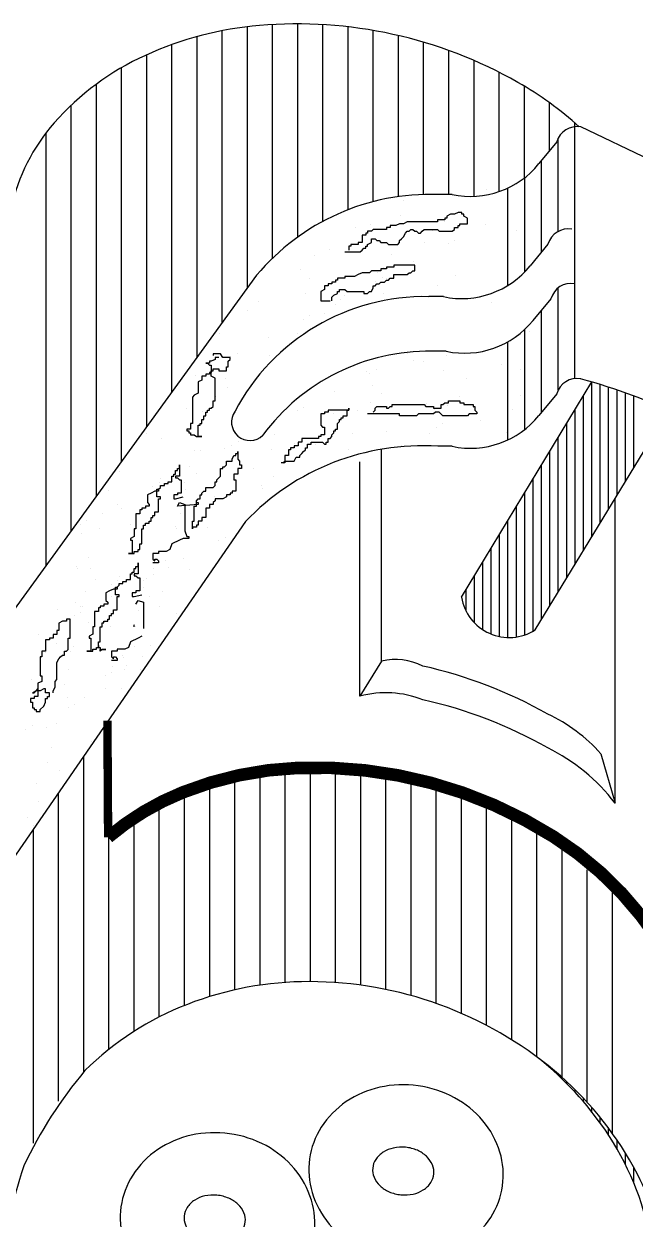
# Model space of a CAD drawing. Extents: x -508 to 92, y -98 to -31.
# Drawn here: x -128.954 to -126.888, y -67.158 to -63.12 of the extents above; entities that cross this region are included whole.
import ezdxf

# ---------------------------------------------------------------- set-up
doc = ezdxf.new("R2010")
doc.units = 0
doc.header["$MEASUREMENT"] = 0
doc.layers.add('SPARE', color=7, linetype='CONTINUOUS')

msp = doc.modelspace()

# ---------------------------------------------------------------- linework, layer by layer
at = {"layer": 'SPARE'}
for p, q in [((-128.2833, -64.1298), (-128.2833, -63.1433)), ((-128.1982, -64.0124), (-128.1982, -63.1299)), ((-128.1131, -63.9116), (-128.1131, -63.1226)), ((-128.028, -63.8404), (-128.028, -63.1203)), ((-127.943, -63.7873), (-127.943, -63.1229)), ((-127.8579, -63.7481), (-127.8579, -63.1302)), ((-127.7728, -63.7207), (-127.7728, -63.1425)), ((-128.4534, -64.3646), (-128.4534, -63.1901)), ((-128.3684, -64.2472), (-128.3684, -63.1632)), ((-127.6877, -63.7037), (-127.6877, -63.1598)), ((-127.6027, -63.6965), (-127.6027, -63.1823)), ((-128.5385, -64.4821), (-128.5385, -63.2244)), ((-127.5176, -63.6966), (-127.5176, -63.2102)), ((-128.6236, -64.5995), (-128.6236, -63.268)), ((-127.4325, -63.7028), (-127.4325, -63.2439)), ((-127.3474, -63.6868), (-127.3474, -63.2839)), ((-128.7087, -64.7169), (-128.7087, -63.3239)), ((-127.2624, -63.6408), (-127.2624, -63.3307)), ((-127.1773, -63.549), (-127.1773, -63.3868)), ((-128.7937, -64.8344), (-128.7937, -63.3953)), ((-127.0967, -63.4686), (-127.0967, -63.4676)), ((-127.0922, -64.3187), (-127.0922, -63.4546)), ((-126.8359, -63.5809), (-127.0721, -63.4686)), ((-128.8788, -64.9518), (-128.8788, -63.4886)), ((-127.1526, -63.5189), (-127.2131, -63.5925)), ((-127.5061, -63.6966), (-127.5548, -63.6966)), ((-127.6838, -63.7955), (-127.6962, -63.8016)), ((-127.6707, -63.7955), (-127.6838, -63.7955)), ((-127.6583, -63.7888), (-127.6707, -63.7955)), ((-127.5562, -63.7888), (-127.6583, -63.7888)), ((-127.5562, -63.7826), (-127.5562, -63.7888)), ((-127.5314, -63.7826), (-127.5562, -63.7826)), ((-127.5314, -63.7764), (-127.5314, -63.7826)), ((-127.5245, -63.7764), (-127.5314, -63.7764)), ((-127.5121, -63.7635), (-127.5245, -63.7697)), ((-127.5245, -63.7697), (-127.5245, -63.7764)), ((-127.4989, -63.7635), (-127.5121, -63.7635)), ((-127.4866, -63.7574), (-127.4989, -63.7635)), ((-127.4734, -63.7574), (-127.4866, -63.7574)), ((-127.4804, -63.7955), (-127.4548, -63.7955)), ((-127.4804, -63.8016), (-127.4804, -63.7955)), ((-127.4734, -63.7635), (-127.4734, -63.7574)), ((-127.4672, -63.7635), (-127.4734, -63.7635)), ((-127.4672, -63.7697), (-127.4672, -63.7635)), ((-127.4548, -63.7764), (-127.4672, -63.7697)), ((-127.4548, -63.7955), (-127.4548, -63.7764)), ((-127.8107, -63.8336), (-127.8107, -63.8588)), ((-127.7983, -63.8336), (-127.8107, -63.8336)), ((-127.7983, -63.8274), (-127.7983, -63.8336)), ((-127.7921, -63.8274), (-127.7983, -63.8274)), ((-127.7921, -63.8207), (-127.7921, -63.8274)), ((-127.779, -63.8207), (-127.7921, -63.8207)), ((-127.7728, -63.8145), (-127.779, -63.8207)), ((-127.7287, -63.8145), (-127.7728, -63.8145)), ((-127.7287, -63.8078), (-127.7287, -63.8145)), ((-127.7155, -63.8078), (-127.7287, -63.8078)), ((-127.7155, -63.8016), (-127.7155, -63.8078)), ((-127.6962, -63.8016), (-127.7155, -63.8016)), ((-127.6707, -63.8397), (-127.6645, -63.8274)), ((-127.6645, -63.8274), (-127.6583, -63.8207)), ((-127.6583, -63.8207), (-127.6521, -63.8207)), ((-127.6521, -63.8207), (-127.6459, -63.8145)), ((-127.6459, -63.8145), (-127.6389, -63.8145)), ((-127.6389, -63.8145), (-127.6328, -63.8207)), ((-127.6328, -63.8207), (-127.6266, -63.8207)), ((-127.6266, -63.8207), (-127.6204, -63.8274)), ((-127.6204, -63.8274), (-127.6134, -63.8274)), ((-127.6134, -63.8274), (-127.6072, -63.8207)), ((-127.6072, -63.8207), (-127.601, -63.8145)), ((-127.601, -63.8145), (-127.5562, -63.8145)), ((-127.5562, -63.8145), (-127.55, -63.8207)), ((-127.55, -63.8207), (-127.5059, -63.8207)), ((-127.5059, -63.8207), (-127.4989, -63.8145)), ((-127.4989, -63.8078), (-127.4866, -63.8078)), ((-127.4989, -63.8145), (-127.4989, -63.8078)), ((-127.4866, -63.8016), (-127.4804, -63.8016)), ((-127.4866, -63.8078), (-127.4866, -63.8016)), ((-127.8555, -63.8717), (-127.8555, -63.8846)), ((-127.8493, -63.8717), (-127.8555, -63.8717)), ((-127.8493, -63.8655), (-127.8493, -63.8717)), ((-127.8238, -63.8655), (-127.8493, -63.8655)), ((-127.8238, -63.8588), (-127.8238, -63.8655)), ((-127.8107, -63.8588), (-127.8238, -63.8588)), ((-127.7983, -63.8717), (-127.7921, -63.8717)), ((-127.7983, -63.8778), (-127.7983, -63.8717)), ((-127.7921, -63.8655), (-127.779, -63.8588)), ((-127.7921, -63.8717), (-127.7921, -63.8655)), ((-127.779, -63.8465), (-127.7666, -63.8465)), ((-127.779, -63.8588), (-127.779, -63.8465)), ((-127.7666, -63.8465), (-127.7604, -63.8526)), ((-127.7604, -63.8526), (-127.7534, -63.8526)), ((-127.7534, -63.8526), (-127.7472, -63.8588)), ((-127.7472, -63.8588), (-127.7287, -63.8588)), ((-127.7287, -63.8588), (-127.7217, -63.8655)), ((-127.7217, -63.8655), (-127.69, -63.8655)), ((-127.69, -63.8655), (-127.6838, -63.8588)), ((-127.6838, -63.8526), (-127.6776, -63.8465)), ((-127.6838, -63.8588), (-127.6838, -63.8526)), ((-127.6776, -63.8465), (-127.6707, -63.8397)), ((-127.1826, -63.8641), (-127.243, -63.9377)), ((-127.8687, -63.8907), (-127.8176, -63.8907)), ((-127.8176, -63.8907), (-127.8107, -63.8846)), ((-127.8107, -63.8846), (-127.8045, -63.8778)), ((-127.8045, -63.8778), (-127.7983, -63.8778)), ((-127.779, -63.9546), (-127.7859, -63.9608)), ((-127.7472, -63.9546), (-127.779, -63.9546)), ((-127.7472, -63.9479), (-127.7472, -63.9546)), ((-127.7287, -63.9479), (-127.7472, -63.9479)), ((-127.7287, -63.9417), (-127.7287, -63.9479)), ((-127.7031, -63.9417), (-127.7287, -63.9417)), ((-127.7031, -63.9355), (-127.7031, -63.9417)), ((-127.6328, -63.9355), (-127.7031, -63.9355)), ((-127.6459, -63.9608), (-127.6389, -63.9546)), ((-127.6389, -63.9546), (-127.6328, -63.9546)), ((-127.6328, -63.9546), (-127.6328, -63.9355)), ((-128.1672, -63.9696), (-129.2623, -65.4785)), ((-127.9128, -63.9927), (-127.9128, -63.9989)), ((-127.9004, -63.9927), (-127.9128, -63.9927)), ((-127.9004, -63.9865), (-127.9004, -63.9927)), ((-127.8934, -63.9865), (-127.9004, -63.9865)), ((-127.8934, -63.9798), (-127.8934, -63.9865)), ((-127.8687, -63.9798), (-127.8934, -63.9798)), ((-127.8687, -63.9736), (-127.8687, -63.9798)), ((-127.8362, -63.9736), (-127.8687, -63.9736)), ((-127.8238, -63.9669), (-127.8362, -63.9736)), ((-127.8107, -63.9608), (-127.8238, -63.9669)), ((-127.7859, -63.9608), (-127.8107, -63.9608)), ((-127.7534, -63.9989), (-127.7472, -63.9927)), ((-127.7472, -63.9927), (-127.7349, -63.9927)), ((-127.7349, -63.9927), (-127.7287, -63.9865)), ((-127.7287, -63.9865), (-127.7217, -63.9865)), ((-127.7217, -63.9865), (-127.7155, -63.9798)), ((-127.7155, -63.9798), (-127.7031, -63.9798)), ((-127.7031, -63.9669), (-127.6583, -63.9669)), ((-127.7031, -63.9798), (-127.7031, -63.9669)), ((-127.6583, -63.9669), (-127.6521, -63.9608)), ((-127.6521, -63.9608), (-127.6459, -63.9608)), ((-127.9383, -64.0179), (-127.9507, -64.0246)), ((-127.9507, -64.0246), (-127.9507, -64.056)), ((-127.9383, -64.0056), (-127.9383, -64.0179)), ((-127.9259, -64.0056), (-127.9383, -64.0056)), ((-127.9128, -63.9989), (-127.9259, -63.9989)), ((-127.9259, -63.9989), (-127.9259, -64.0056)), ((-127.9128, -64.0437), (-127.9066, -64.0369)), ((-127.9066, -64.0369), (-127.8934, -64.0308)), ((-127.8934, -64.0246), (-127.8873, -64.0246)), ((-127.8934, -64.0308), (-127.8934, -64.0246)), ((-127.8873, -64.0179), (-127.8687, -64.0179)), ((-127.8873, -64.0246), (-127.8873, -64.0179)), ((-127.8687, -64.0179), (-127.8617, -64.0246)), ((-127.8617, -64.0246), (-127.8045, -64.0246)), ((-127.8045, -64.0246), (-127.8045, -64.0308)), ((-127.8045, -64.0308), (-127.7921, -64.0308)), ((-127.7921, -64.0308), (-127.7859, -64.0246)), ((-127.7859, -64.0246), (-127.779, -64.0246)), ((-127.779, -64.0246), (-127.7728, -64.0117)), ((-127.7728, -64.0056), (-127.7666, -64.0056)), ((-127.7728, -64.0117), (-127.7728, -64.0056)), ((-127.7666, -64.0056), (-127.7604, -63.9989)), ((-127.7604, -63.9989), (-127.7534, -63.9989)), ((-127.9507, -64.056), (-127.919, -64.056)), ((-127.9128, -64.056), (-127.9128, -64.0437)), ((-127.5361, -64.0418), (-127.5847, -64.0418)), ((-127.1727, -64.0486), (-127.2332, -64.1221)), ((-128.3135, -64.2347), (-128.3135, -64.2409)), ((-128.2887, -64.2347), (-128.3135, -64.2347)), ((-128.2818, -64.247), (-128.2887, -64.2347)), ((-127.5262, -64.2262), (-127.5749, -64.2263)), ((-128.339, -64.2661), (-128.3328, -64.2661)), ((-128.3266, -64.2661), (-128.339, -64.2661)), ((-128.3328, -64.2661), (-128.3266, -64.2728)), ((-128.3266, -64.2599), (-128.3266, -64.2661)), ((-128.3204, -64.2599), (-128.3266, -64.2599)), ((-128.3266, -64.2728), (-128.3204, -64.2728)), ((-128.3073, -64.2538), (-128.3204, -64.2599)), ((-128.3204, -64.2728), (-128.3204, -64.298)), ((-128.3073, -64.247), (-128.3073, -64.2538)), ((-128.2949, -64.247), (-128.3073, -64.247)), ((-128.2562, -64.247), (-128.2818, -64.247)), ((-128.2694, -64.279), (-128.2632, -64.279)), ((-128.2694, -64.2919), (-128.2694, -64.279)), ((-128.2632, -64.2599), (-128.2562, -64.2538)), ((-128.2632, -64.279), (-128.2632, -64.2599)), ((-128.2562, -64.2538), (-128.2562, -64.247)), ((-128.3522, -64.3109), (-128.3522, -64.3238)), ((-128.339, -64.3109), (-128.3522, -64.3109)), ((-128.339, -64.3042), (-128.339, -64.3109)), ((-128.3266, -64.3042), (-128.339, -64.3042)), ((-128.3266, -64.298), (-128.3266, -64.3042)), ((-128.3204, -64.298), (-128.3266, -64.298)), ((-128.3204, -64.2919), (-128.3135, -64.2919)), ((-128.3204, -64.3109), (-128.3204, -64.2919)), ((-128.3073, -64.3171), (-128.3204, -64.3109)), ((-128.3135, -64.2851), (-128.2949, -64.2851)), ((-128.3135, -64.2919), (-128.3135, -64.2851)), ((-128.3073, -64.3938), (-128.3073, -64.3171)), ((-128.2949, -64.2851), (-128.2949, -64.2919)), ((-128.2949, -64.2919), (-128.2694, -64.2919)), ((-128.3522, -64.3238), (-128.3645, -64.33)), ((-128.3645, -64.33), (-128.3645, -64.3681)), ((-127.4751, -65.0569), (-127.0345, -64.3301)), ((-128.3777, -64.3742), (-128.3839, -64.3809)), ((-128.3839, -64.3809), (-128.3839, -64.47)), ((-128.3645, -64.3681), (-128.3777, -64.3742)), ((-128.3135, -64.3938), (-128.3073, -64.3938)), ((-128.3135, -64.4129), (-128.3135, -64.3938)), ((-127.5376, -64.4062), (-127.5314, -64.4)), ((-127.5314, -64.4), (-127.5183, -64.4)), ((-127.5183, -64.3938), (-127.4804, -64.3938)), ((-127.5183, -64.4), (-127.5183, -64.3938)), ((-127.4804, -64.3938), (-127.4804, -64.4)), ((-127.4804, -64.4), (-127.4672, -64.4)), ((-127.4672, -64.4), (-127.4672, -64.4062)), ((-127.1526, -64.3697), (-127.2131, -64.4432)), ((-128.339, -64.4319), (-128.3328, -64.4319)), ((-128.339, -64.4442), (-128.339, -64.4319)), ((-128.3328, -64.4252), (-128.3266, -64.4252)), ((-128.3328, -64.4319), (-128.3328, -64.4252)), ((-128.3266, -64.419), (-128.3204, -64.419)), ((-128.3266, -64.4252), (-128.3266, -64.419)), ((-128.3204, -64.419), (-128.3135, -64.4129)), ((-127.9507, -64.4381), (-127.9507, -64.4762)), ((-127.9383, -64.4381), (-127.9507, -64.4381)), ((-127.9383, -64.4319), (-127.9383, -64.4381)), ((-127.9259, -64.4319), (-127.9383, -64.4319)), ((-127.8555, -64.4252), (-127.9259, -64.4252)), ((-127.9259, -64.4252), (-127.9259, -64.4319)), ((-127.8617, -64.4252), (-127.8555, -64.4252)), ((-127.8617, -64.4442), (-127.8617, -64.4252)), ((-127.8555, -64.419), (-127.8555, -64.4252)), ((-127.8555, -64.4252), (-127.8555, -64.419)), ((-127.6838, -64.4381), (-127.7921, -64.4381)), ((-127.7728, -64.4319), (-127.7666, -64.4252)), ((-127.7666, -64.419), (-127.7604, -64.4129)), ((-127.7666, -64.4252), (-127.7666, -64.419)), ((-127.7604, -64.4129), (-127.7287, -64.4129)), ((-127.7287, -64.4129), (-127.7287, -64.419)), ((-127.7287, -64.419), (-127.7217, -64.419)), ((-127.7217, -64.419), (-127.7155, -64.4129)), ((-127.7155, -64.4129), (-127.7093, -64.4129)), ((-127.7093, -64.4062), (-127.601, -64.4062)), ((-127.7093, -64.4129), (-127.7093, -64.4062)), ((-127.6838, -64.4442), (-127.6838, -64.4381)), ((-127.6204, -64.4381), (-127.6266, -64.4442)), ((-127.5693, -64.4381), (-127.6204, -64.4381)), ((-127.601, -64.4062), (-127.5949, -64.4129)), ((-127.5949, -64.4129), (-127.5693, -64.4129)), ((-127.5693, -64.4129), (-127.5693, -64.419)), ((-127.5693, -64.419), (-127.5438, -64.419)), ((-127.5631, -64.4319), (-127.5693, -64.4381)), ((-127.55, -64.4319), (-127.5631, -64.4319)), ((-127.5376, -64.4442), (-127.55, -64.4319)), ((-127.5438, -64.4062), (-127.5376, -64.4062)), ((-127.5438, -64.419), (-127.5438, -64.4062)), ((-127.4672, -64.4062), (-127.4355, -64.4062)), ((-127.4487, -64.4381), (-127.4548, -64.4442)), ((-127.4231, -64.4381), (-127.4487, -64.4381)), ((-127.4355, -64.4062), (-127.4355, -64.4129)), ((-127.4355, -64.4129), (-127.4293, -64.4129)), ((-127.4293, -64.4129), (-127.4293, -64.4252)), ((-127.4293, -64.4252), (-127.4231, -64.4319)), ((-127.4231, -64.4319), (-127.4231, -64.4381)), ((-127.2259, -65.1677), (-126.7744, -64.4257)), ((-128.3901, -64.47), (-128.3901, -64.4891)), ((-128.3839, -64.47), (-128.3901, -64.47)), ((-128.3645, -64.4762), (-128.3583, -64.4762)), ((-128.3645, -64.5143), (-128.3645, -64.4762)), ((-128.3583, -64.47), (-128.3522, -64.47)), ((-128.3583, -64.4762), (-128.3583, -64.47)), ((-128.3522, -64.4571), (-128.346, -64.4571)), ((-128.3522, -64.47), (-128.3522, -64.4571)), ((-128.346, -64.4442), (-128.339, -64.4442)), ((-128.346, -64.4571), (-128.346, -64.4442)), ((-127.9507, -64.4762), (-127.9445, -64.4829)), ((-127.8934, -64.47), (-127.8873, -64.4633)), ((-127.8934, -64.4891), (-127.8934, -64.47)), ((-127.8873, -64.4571), (-127.8811, -64.4571)), ((-127.8873, -64.4633), (-127.8873, -64.4571)), ((-127.8811, -64.451), (-127.8749, -64.451)), ((-127.8811, -64.4571), (-127.8811, -64.451)), ((-127.8749, -64.4442), (-127.8617, -64.4442)), ((-127.8749, -64.451), (-127.8749, -64.4442)), ((-127.6266, -64.4442), (-127.6838, -64.4442)), ((-127.4548, -64.4442), (-127.5376, -64.4442)), ((-128.4032, -64.4891), (-128.4032, -64.4952)), ((-128.3901, -64.4891), (-128.4032, -64.4891)), ((-128.4032, -64.4952), (-128.3962, -64.4952)), ((-128.3962, -64.4952), (-128.3962, -64.502)), ((-128.3962, -64.502), (-128.3901, -64.502)), ((-128.3901, -64.502), (-128.3901, -64.5081)), ((-128.3901, -64.5081), (-128.3777, -64.5081)), ((-128.3777, -64.5081), (-128.3707, -64.5143)), ((-128.3707, -64.5143), (-128.3522, -64.5143)), ((-128.3522, -64.5143), (-128.3645, -64.5143)), ((-128.0149, -64.521), (-128.0149, -64.5333)), ((-127.9576, -64.521), (-128.0149, -64.521)), ((-127.9576, -64.5143), (-127.9576, -64.521)), ((-127.9507, -64.5143), (-127.9576, -64.5143)), ((-127.9507, -64.5081), (-127.9507, -64.5143)), ((-127.9383, -64.5081), (-127.9507, -64.5081)), ((-127.9445, -64.4829), (-127.9383, -64.4829)), ((-127.9383, -64.4829), (-127.9383, -64.5081)), ((-127.9259, -64.521), (-127.919, -64.521)), ((-127.9259, -64.5333), (-127.9259, -64.521)), ((-127.919, -64.521), (-127.9128, -64.5143)), ((-127.9128, -64.5081), (-127.9066, -64.502)), ((-127.9128, -64.5143), (-127.9128, -64.5081)), ((-127.9066, -64.4952), (-127.9004, -64.4952)), ((-127.9066, -64.502), (-127.9066, -64.4952)), ((-127.9004, -64.4891), (-127.8934, -64.4891)), ((-127.9004, -64.4952), (-127.9004, -64.4891)), ((-128.059, -64.5591), (-128.059, -64.5781)), ((-128.0528, -64.5591), (-128.059, -64.5591)), ((-128.0528, -64.5524), (-128.0528, -64.5591)), ((-128.0404, -64.5524), (-128.0528, -64.5524)), ((-128.0404, -64.5462), (-128.0404, -64.5524)), ((-128.0273, -64.5462), (-128.0404, -64.5462)), ((-128.0273, -64.5333), (-128.0273, -64.5462)), ((-128.0149, -64.5333), (-128.0273, -64.5333)), ((-128.0087, -64.5653), (-128.0017, -64.5591)), ((-128.0017, -64.5524), (-127.9955, -64.5524)), ((-128.0017, -64.5591), (-128.0017, -64.5524)), ((-127.9955, -64.54), (-127.9832, -64.54)), ((-127.9955, -64.5524), (-127.9955, -64.54)), ((-127.9832, -64.5333), (-127.9445, -64.5333)), ((-127.9832, -64.54), (-127.9832, -64.5333)), ((-127.9445, -64.5333), (-127.9383, -64.54)), ((-127.9383, -64.54), (-127.9321, -64.54)), ((-127.9321, -64.5333), (-127.9259, -64.5333)), ((-127.9321, -64.54), (-127.9321, -64.5333)), ((-127.7448, -65.2731), (-127.7448, -64.5573)), ((-127.5061, -64.5473), (-127.5548, -64.5474)), ((-128.2694, -64.5972), (-128.25, -64.5972)), ((-128.2694, -64.6101), (-128.2694, -64.5972)), ((-128.25, -64.591), (-128.2439, -64.5781)), ((-128.25, -64.5972), (-128.25, -64.591)), ((-128.2439, -64.5781), (-128.2377, -64.5781)), ((-128.2377, -64.572), (-128.2307, -64.572)), ((-128.2377, -64.5781), (-128.2377, -64.572)), ((-128.2307, -64.5653), (-128.2307, -64.591)), ((-128.2307, -64.572), (-128.2307, -64.5653)), ((-128.2307, -64.591), (-128.2245, -64.5972)), ((-128.2245, -64.5972), (-128.2245, -64.6101)), ((-128.0721, -64.6034), (-128.0845, -64.6034)), ((-128.0783, -64.6034), (-128.0721, -64.5972)), ((-128.0721, -64.5781), (-128.0721, -64.6034)), ((-128.059, -64.5781), (-128.0721, -64.5781)), ((-128.0721, -64.5972), (-128.0404, -64.5972)), ((-128.0404, -64.5972), (-128.0335, -64.5843)), ((-128.0335, -64.5843), (-128.0211, -64.5843)), ((-128.0211, -64.5781), (-128.0149, -64.572)), ((-128.0211, -64.5843), (-128.0211, -64.5781)), ((-128.0149, -64.572), (-128.0087, -64.5653)), ((-127.8179, -65.3919), (-127.8179, -64.6003)), ((-128.4473, -64.642), (-128.4411, -64.642)), ((-128.4473, -64.6482), (-128.4473, -64.642)), ((-128.4411, -64.6291), (-128.4349, -64.6291)), ((-128.4411, -64.642), (-128.4411, -64.6291)), ((-128.4349, -64.6224), (-128.428, -64.6224)), ((-128.4349, -64.6291), (-128.4349, -64.6224)), ((-128.428, -64.6101), (-128.428, -64.6482)), ((-128.428, -64.6224), (-128.428, -64.6101)), ((-128.2887, -64.6224), (-128.2818, -64.6224)), ((-128.2887, -64.6482), (-128.2887, -64.6224)), ((-128.2818, -64.6162), (-128.2756, -64.6162)), ((-128.2818, -64.6224), (-128.2818, -64.6162)), ((-128.2756, -64.6162), (-128.2694, -64.6101)), ((-128.2439, -64.642), (-128.2439, -64.6611)), ((-128.2307, -64.642), (-128.2439, -64.642)), ((-128.2307, -64.6224), (-128.2307, -64.642)), ((-128.2183, -64.6224), (-128.2307, -64.6224)), ((-128.2245, -64.6101), (-128.2183, -64.6101)), ((-128.2183, -64.6101), (-128.2183, -64.6224)), ((-128.4922, -64.6801), (-128.479, -64.6801)), ((-128.4922, -64.6863), (-128.4922, -64.6801)), ((-128.479, -64.6734), (-128.4666, -64.6734)), ((-128.479, -64.6801), (-128.479, -64.6734)), ((-128.4666, -64.6672), (-128.4535, -64.6672)), ((-128.4666, -64.6734), (-128.4666, -64.6672)), ((-128.4535, -64.6482), (-128.4473, -64.6482)), ((-128.4535, -64.6672), (-128.4535, -64.6482)), ((-128.4411, -64.6482), (-128.4411, -64.6543)), ((-128.428, -64.6482), (-128.4411, -64.6482)), ((-128.4411, -64.6543), (-128.4349, -64.6543)), ((-128.4349, -64.6543), (-128.428, -64.6611)), ((-128.428, -64.6611), (-128.4218, -64.6611)), ((-128.4218, -64.6611), (-128.4218, -64.7053)), ((-128.3135, -64.6863), (-128.3073, -64.6801)), ((-128.3073, -64.6672), (-128.3011, -64.6672)), ((-128.3073, -64.6801), (-128.3073, -64.6672)), ((-128.3011, -64.6611), (-128.2949, -64.6543)), ((-128.3011, -64.6672), (-128.3011, -64.6611)), ((-128.2949, -64.6543), (-128.2887, -64.6482)), ((-128.2439, -64.6611), (-128.2377, -64.6611)), ((-128.2377, -64.6611), (-128.2377, -64.6992)), ((-128.5239, -64.7053), (-128.5363, -64.7115)), ((-128.5363, -64.7115), (-128.5363, -64.7373)), ((-128.5107, -64.6992), (-128.5239, -64.7053)), ((-128.4984, -64.6992), (-128.5107, -64.6992)), ((-128.5045, -64.6924), (-128.4984, -64.6924)), ((-128.5045, -64.7182), (-128.5045, -64.6924)), ((-128.4922, -64.7182), (-128.5045, -64.7182)), ((-128.4984, -64.6924), (-128.4922, -64.6863)), ((-128.4984, -64.6924), (-128.4984, -64.6992)), ((-128.4984, -64.7244), (-128.4922, -64.7244)), ((-128.4984, -64.7692), (-128.4984, -64.7244)), ((-128.4922, -64.7244), (-128.4922, -64.7182)), ((-128.4473, -64.7115), (-128.4473, -64.7244)), ((-128.4349, -64.7115), (-128.4473, -64.7115)), ((-128.4473, -64.7244), (-128.4411, -64.7244)), ((-128.4411, -64.7244), (-128.4156, -64.7182)), ((-128.4349, -64.7053), (-128.4349, -64.7115)), ((-128.4218, -64.7053), (-128.4349, -64.7053)), ((-128.3707, -64.7311), (-128.3645, -64.7244)), ((-128.3645, -64.7244), (-128.3583, -64.7244)), ((-128.3583, -64.7115), (-128.3522, -64.7115)), ((-128.3583, -64.7244), (-128.3583, -64.7115)), ((-128.3522, -64.7053), (-128.346, -64.6992)), ((-128.3522, -64.7115), (-128.3522, -64.7053)), ((-128.346, -64.6992), (-128.339, -64.6992)), ((-128.339, -64.6863), (-128.3135, -64.6863)), ((-128.339, -64.6992), (-128.339, -64.6863)), ((-128.3073, -64.7244), (-128.3073, -64.7311)), ((-128.2818, -64.7244), (-128.3073, -64.7244)), ((-128.2694, -64.7182), (-128.2818, -64.7244)), ((-128.2694, -64.7115), (-128.2694, -64.7182)), ((-128.2562, -64.7115), (-128.2694, -64.7115)), ((-128.2562, -64.7053), (-128.2562, -64.7115)), ((-128.25, -64.7053), (-128.2562, -64.7053)), ((-128.25, -64.6992), (-128.25, -64.7053)), ((-128.2377, -64.6992), (-128.25, -64.6992)), ((-126.956, -65.7525), (-126.956, -64.7242)), ((-128.5618, -64.7625), (-128.5618, -64.7754)), ((-128.5556, -64.7625), (-128.5618, -64.7625)), ((-128.5556, -64.7563), (-128.5556, -64.7625)), ((-128.5432, -64.7563), (-128.5556, -64.7563)), ((-128.5432, -64.7501), (-128.5432, -64.7563)), ((-128.5301, -64.7501), (-128.5432, -64.7501)), ((-128.5363, -64.7373), (-128.5301, -64.7434)), ((-128.5301, -64.7434), (-128.5301, -64.7501)), ((-128.4349, -64.7501), (-128.428, -64.7373)), ((-128.3645, -64.7434), (-128.4349, -64.7501)), ((-128.428, -64.7373), (-128.4094, -64.7434)), ((-128.4094, -64.7434), (-128.4094, -64.8325)), ((-128.3777, -64.7501), (-128.3707, -64.7501)), ((-128.3777, -64.8006), (-128.3777, -64.7501)), ((-128.3707, -64.7373), (-128.3707, -64.7311)), ((-128.3707, -64.7373), (-128.3645, -64.7373)), ((-128.3707, -64.7501), (-128.3707, -64.7373)), ((-128.3645, -64.7373), (-128.3645, -64.7434)), ((-128.339, -64.7563), (-128.339, -64.7882)), ((-128.3266, -64.7563), (-128.339, -64.7563)), ((-128.3266, -64.7434), (-128.3266, -64.7563)), ((-128.3135, -64.7434), (-128.3266, -64.7434)), ((-128.3073, -64.7311), (-128.3135, -64.7373)), ((-128.3135, -64.7373), (-128.3135, -64.7434)), ((-128.205, -64.8015), (-129.0142, -65.9761)), ((-128.5749, -64.7754), (-128.5749, -64.8263)), ((-128.5618, -64.7754), (-128.5749, -64.7754)), ((-128.5301, -64.8006), (-128.5239, -64.8006)), ((-128.5301, -64.8073), (-128.5301, -64.8006)), ((-128.5239, -64.7882), (-128.5177, -64.7882)), ((-128.5239, -64.8006), (-128.5239, -64.7882)), ((-128.5177, -64.7815), (-128.5107, -64.7815)), ((-128.5177, -64.7882), (-128.5177, -64.7815)), ((-128.5107, -64.7692), (-128.4984, -64.7692)), ((-128.5107, -64.7815), (-128.5107, -64.7692)), ((-128.3839, -64.8006), (-128.3777, -64.8006)), ((-128.3839, -64.8263), (-128.3839, -64.8006)), ((-128.3645, -64.8006), (-128.3645, -64.8135)), ((-128.3522, -64.8006), (-128.3645, -64.8006)), ((-128.3522, -64.7882), (-128.3522, -64.8006)), ((-128.339, -64.7882), (-128.3522, -64.7882)), ((-128.5811, -64.8263), (-128.5811, -64.8515)), ((-128.5749, -64.8263), (-128.5811, -64.8263)), ((-128.5556, -64.8263), (-128.5494, -64.8263)), ((-128.5556, -64.8773), (-128.5556, -64.8263)), ((-128.5494, -64.8135), (-128.5432, -64.8135)), ((-128.5494, -64.8263), (-128.5494, -64.8135)), ((-128.5432, -64.8073), (-128.5301, -64.8073)), ((-128.5432, -64.8135), (-128.5432, -64.8073)), ((-128.4094, -64.8325), (-128.4032, -64.8515)), ((-128.3839, -64.8202), (-128.3839, -64.8263)), ((-128.3707, -64.8202), (-128.3839, -64.8202)), ((-128.3707, -64.8135), (-128.3707, -64.8202)), ((-128.3645, -64.8135), (-128.3707, -64.8135)), ((-128.5811, -64.8515), (-128.5935, -64.8583)), ((-128.5935, -64.8583), (-128.5935, -64.8644)), ((-128.5935, -64.8644), (-128.5873, -64.8644)), ((-128.5873, -64.8644), (-128.5873, -64.9093)), ((-128.5618, -64.8773), (-128.5556, -64.8773)), ((-128.5618, -64.8964), (-128.5618, -64.8773)), ((-128.4535, -64.8773), (-128.4604, -64.8964)), ((-128.428, -64.8644), (-128.4535, -64.8773)), ((-128.4156, -64.8583), (-128.428, -64.8644)), ((-128.3962, -64.8583), (-128.4156, -64.8583)), ((-128.4032, -64.8515), (-128.3962, -64.8515)), ((-128.3962, -64.8515), (-128.3962, -64.8583)), ((-128.6005, -64.9093), (-128.5811, -64.9093)), ((-128.5873, -64.9093), (-128.6005, -64.9093)), ((-128.5811, -64.9025), (-128.568, -64.9025)), ((-128.5811, -64.9093), (-128.5811, -64.9025)), ((-128.568, -64.8964), (-128.5618, -64.8964)), ((-128.568, -64.9025), (-128.568, -64.8964)), ((-128.5177, -64.9093), (-128.5177, -64.9283)), ((-128.4984, -64.9093), (-128.5177, -64.9093)), ((-128.4984, -64.9025), (-128.4984, -64.9093)), ((-128.4728, -64.9025), (-128.4984, -64.9025)), ((-128.4604, -64.8964), (-128.4728, -64.9025)), ((-128.5811, -64.9726), (-128.5811, -64.9597)), ((-128.5811, -64.9597), (-128.5749, -64.9597)), ((-128.5749, -64.9597), (-128.5749, -64.953)), ((-128.5749, -64.953), (-128.568, -64.953)), ((-128.568, -64.953), (-128.568, -64.9406)), ((-128.568, -64.9406), (-128.568, -64.9787)), ((-128.5177, -64.9283), (-128.5107, -64.9345)), ((-128.4984, -64.9406), (-128.5177, -64.9406)), ((-128.5107, -64.9283), (-128.5045, -64.9283)), ((-128.5107, -64.9345), (-128.5107, -64.9283)), ((-128.5045, -64.9283), (-128.4984, -64.9345)), ((-128.4984, -64.9345), (-128.4984, -64.9406)), ((-128.619, -65.0107), (-128.619, -65.0039)), ((-128.619, -65.0039), (-128.6066, -65.0039)), ((-128.6066, -65.0039), (-128.6066, -64.9978)), ((-128.6066, -64.9978), (-128.5935, -64.9978)), ((-128.5935, -64.9978), (-128.5935, -64.9787)), ((-128.5935, -64.9787), (-128.5873, -64.9787)), ((-128.5873, -64.9787), (-128.5873, -64.9726)), ((-128.5873, -64.9726), (-128.5811, -64.9726)), ((-128.568, -64.9787), (-128.5811, -64.9787)), ((-128.5811, -64.9787), (-128.5811, -64.9849)), ((-128.5811, -64.9849), (-128.5749, -64.9849)), ((-128.5749, -64.9849), (-128.568, -64.9916)), ((-128.568, -64.9916), (-128.5618, -64.9916)), ((-128.5618, -64.9916), (-128.5618, -65.0359)), ((-128.6639, -65.0359), (-128.6763, -65.042)), ((-128.6763, -65.042), (-128.6763, -65.0678)), ((-128.6507, -65.0297), (-128.6639, -65.0359)), ((-128.6384, -65.0297), (-128.6507, -65.0297)), ((-128.6446, -65.0488), (-128.6446, -65.023)), ((-128.6446, -65.023), (-128.6384, -65.023)), ((-128.6384, -65.023), (-128.6322, -65.0168)), ((-128.6384, -65.023), (-128.6384, -65.0297)), ((-128.6322, -65.0168), (-128.6322, -65.0107)), ((-128.6322, -65.0107), (-128.619, -65.0107)), ((-128.5749, -65.042), (-128.5873, -65.042)), ((-128.5873, -65.042), (-128.5873, -65.0549)), ((-128.5618, -65.0359), (-128.5749, -65.0359)), ((-128.5749, -65.0359), (-128.5749, -65.042)), ((-128.6832, -65.0869), (-128.6956, -65.0869)), ((-128.6956, -65.0869), (-128.6956, -65.093)), ((-128.6701, -65.0807), (-128.6832, -65.0807)), ((-128.6832, -65.0807), (-128.6832, -65.0869)), ((-128.6763, -65.0678), (-128.6701, -65.074)), ((-128.6701, -65.074), (-128.6701, -65.0807)), ((-128.6322, -65.0488), (-128.6446, -65.0488)), ((-128.6384, -65.0997), (-128.6384, -65.0549)), ((-128.6384, -65.0549), (-128.6322, -65.0549)), ((-128.6322, -65.0549), (-128.6322, -65.0488)), ((-128.5873, -65.0549), (-128.5811, -65.0549)), ((-128.5811, -65.0549), (-128.5556, -65.0488)), ((-128.5749, -65.0807), (-128.568, -65.0678)), ((-128.568, -65.0678), (-128.5494, -65.074)), ((-128.5494, -65.074), (-128.5494, -65.163)), ((-128.7018, -65.1059), (-128.7149, -65.1059)), ((-128.7149, -65.1059), (-128.7149, -65.1569)), ((-128.6956, -65.093), (-128.7018, -65.093)), ((-128.7018, -65.093), (-128.7018, -65.1059)), ((-128.6639, -65.1311), (-128.6639, -65.1188)), ((-128.6639, -65.1188), (-128.6577, -65.1188)), ((-128.6577, -65.1188), (-128.6577, -65.1121)), ((-128.6577, -65.1121), (-128.6507, -65.1121)), ((-128.6507, -65.1121), (-128.6507, -65.0997)), ((-128.6507, -65.0997), (-128.6384, -65.0997)), ((-128.8232, -65.1384), (-128.8356, -65.1446)), ((-128.8356, -65.1446), (-128.8356, -65.1698)), ((-128.8101, -65.1384), (-128.8232, -65.1384)), ((-128.8101, -65.1317), (-128.8101, -65.1384)), ((-128.7977, -65.1317), (-128.8101, -65.1317)), ((-128.7977, -65.1955), (-128.7977, -65.1317)), ((-128.7149, -65.1569), (-128.7211, -65.1569)), ((-128.7211, -65.1569), (-128.7211, -65.1821)), ((-128.6956, -65.2079), (-128.6956, -65.1569)), ((-128.6956, -65.1569), (-128.6894, -65.1569)), ((-128.6894, -65.1569), (-128.6894, -65.144)), ((-128.6894, -65.144), (-128.6832, -65.144)), ((-128.6832, -65.144), (-128.6832, -65.1378)), ((-128.6832, -65.1378), (-128.6701, -65.1378)), ((-128.6701, -65.1378), (-128.6701, -65.1311)), ((-128.6701, -65.1311), (-128.6639, -65.1311)), ((-128.5811, -65.1574), (-128.5811, -65.1507)), ((-128.8805, -65.2017), (-128.8805, -65.2398)), ((-128.8673, -65.2017), (-128.8805, -65.2017)), ((-128.8673, -65.1955), (-128.8673, -65.2017)), ((-128.855, -65.1955), (-128.8673, -65.1955)), ((-128.855, -65.1827), (-128.855, -65.1955)), ((-128.8418, -65.1827), (-128.855, -65.1827)), ((-128.8418, -65.1698), (-128.8418, -65.1827)), ((-128.8356, -65.1698), (-128.8418, -65.1698)), ((-128.8039, -65.1955), (-128.7977, -65.1955)), ((-128.8039, -65.2336), (-128.8039, -65.1955)), ((-128.7211, -65.1821), (-128.7335, -65.1888)), ((-128.7335, -65.1888), (-128.7335, -65.195)), ((-128.7335, -65.195), (-128.7273, -65.195)), ((-128.7273, -65.195), (-128.7273, -65.2398)), ((-128.7018, -65.2269), (-128.7018, -65.2079)), ((-128.7018, -65.2079), (-128.6956, -65.2079)), ((-128.5935, -65.2079), (-128.6005, -65.2269)), ((-128.568, -65.195), (-128.5935, -65.2079)), ((-128.5556, -65.1888), (-128.568, -65.195)), ((-128.8929, -65.2398), (-128.8929, -65.2588)), ((-128.8805, -65.2398), (-128.8929, -65.2398)), ((-128.8163, -65.2398), (-128.8101, -65.2398)), ((-128.8163, -65.2527), (-128.8163, -65.2398)), ((-128.8101, -65.2398), (-128.8039, -65.2336)), ((-128.7273, -65.2398), (-128.7405, -65.2398)), ((-128.7405, -65.2398), (-128.7211, -65.2398)), ((-128.7211, -65.2398), (-128.7211, -65.2331)), ((-128.7211, -65.2331), (-128.708, -65.2331)), ((-128.708, -65.2331), (-128.708, -65.2269)), ((-128.708, -65.2269), (-128.7018, -65.2269)), ((-128.7018, -65.2207), (-128.7018, -65.2275)), ((-128.7018, -65.2275), (-128.6956, -65.2275)), ((-128.6956, -65.2275), (-128.6956, -65.2336)), ((-128.6956, -65.2398), (-128.6956, -65.2336)), ((-128.6894, -65.2336), (-128.6956, -65.2398)), ((-128.6956, -65.2336), (-128.6763, -65.2336)), ((-128.6763, -65.2336), (-128.6894, -65.2336)), ((-128.6384, -65.2398), (-128.6577, -65.2398)), ((-128.6577, -65.2398), (-128.6577, -65.2588)), ((-128.6128, -65.2331), (-128.6384, -65.2331)), ((-128.6384, -65.2331), (-128.6384, -65.2398)), ((-128.6005, -65.2269), (-128.6128, -65.2331)), ((-128.899, -65.2588), (-128.899, -65.3227)), ((-128.8929, -65.2588), (-128.899, -65.2588)), ((-128.8418, -65.2779), (-128.8356, -65.2656)), ((-128.8418, -65.3356), (-128.8418, -65.2779)), ((-128.8356, -65.2656), (-128.8294, -65.2588)), ((-128.8294, -65.2588), (-128.8232, -65.2527)), ((-128.8232, -65.2527), (-128.8163, -65.2527)), ((-128.6577, -65.2588), (-128.6507, -65.265)), ((-128.6384, -65.2712), (-128.6577, -65.2712)), ((-128.6507, -65.265), (-128.6507, -65.2588)), ((-128.6507, -65.2588), (-128.6446, -65.2588)), ((-128.6446, -65.2588), (-128.6384, -65.265)), ((-128.6384, -65.265), (-128.6384, -65.2712)), ((-127.7448, -65.2731), (-127.8179, -65.3919)), ((-128.899, -65.3227), (-128.8929, -65.3227)), ((-128.8929, -65.3227), (-128.8929, -65.3418)), ((-128.9122, -65.3737), (-128.906, -65.367)), ((-128.8929, -65.3418), (-128.906, -65.3479)), ((-128.906, -65.3479), (-128.906, -65.3927)), ((-128.906, -65.367), (-128.906, -65.3799)), ((-128.8867, -65.367), (-128.899, -65.3737)), ((-128.8805, -65.367), (-128.8867, -65.367)), ((-128.8805, -65.3799), (-128.8805, -65.367)), ((-128.855, -65.3737), (-128.848, -65.3608)), ((-128.848, -65.3418), (-128.8418, -65.3356)), ((-128.848, -65.3608), (-128.848, -65.3418)), ((-128.9308, -65.3989), (-128.9308, -65.4118)), ((-128.9184, -65.3989), (-128.9308, -65.3989)), ((-128.9122, -65.3737), (-128.9246, -65.3799)), ((-128.9246, -65.3799), (-128.9184, -65.3799)), ((-128.9184, -65.3799), (-128.9122, -65.3737)), ((-128.9184, -65.3927), (-128.9184, -65.3989)), ((-128.906, -65.3927), (-128.9184, -65.3927)), ((-128.899, -65.3737), (-128.9122, -65.3737)), ((-128.8673, -65.3799), (-128.8805, -65.3799)), ((-128.8805, -65.3989), (-128.8735, -65.3989)), ((-128.8805, -65.4118), (-128.8805, -65.3989)), ((-128.8735, -65.3927), (-128.8673, -65.3927)), ((-128.8735, -65.3989), (-128.8735, -65.3927)), ((-128.8673, -65.3927), (-128.8673, -65.3799)), ((-128.855, -65.3799), (-128.855, -65.3737)), ((-128.9308, -65.4118), (-128.9246, -65.4118)), ((-128.9246, -65.4118), (-128.9246, -65.4308)), ((-128.9246, -65.4308), (-128.9184, -65.4308)), ((-128.9184, -65.4308), (-128.9184, -65.437)), ((-128.9184, -65.437), (-128.9122, -65.437)), ((-128.9122, -65.437), (-128.9122, -65.4437)), ((-128.9122, -65.4437), (-128.899, -65.4437)), ((-128.899, -65.437), (-128.8867, -65.4247)), ((-128.899, -65.4437), (-128.899, -65.437)), ((-128.8867, -65.4247), (-128.8805, -65.4118)), ((-128.7512, -66.6606), (-128.7512, -65.595)), ((-127.0042, -65.5859), (-126.956, -65.7525)), ((-128.1557, -66.3678), (-128.1557, -65.6458)), ((-128.0706, -66.3586), (-128.0706, -65.6362)), ((-127.9855, -66.3558), (-127.9855, -65.6328)), ((-127.9004, -66.3589), (-127.9004, -65.6343)), ((-127.8154, -66.3677), (-127.8154, -65.6406)), ((-127.7303, -66.3822), (-127.7303, -65.6518)), ((-128.3258, -66.4064), (-128.3258, -65.6844)), ((-128.2407, -66.3837), (-128.2407, -65.6617)), ((-127.6452, -66.4027), (-127.6452, -65.668)), ((-127.5601, -66.4295), (-127.5601, -65.6894)), ((-128.8363, -66.7596), (-128.8363, -65.7186)), ((-128.4109, -66.4364), (-128.4109, -65.7141)), ((-127.4751, -66.4629), (-127.4751, -65.7161)), ((-128.496, -66.475), (-128.496, -65.7525)), ((-127.39, -66.5037), (-127.39, -65.7486)), ((-128.581, -66.5238), (-128.581, -65.8023)), ((-127.3049, -66.5525), (-127.3049, -65.7872)), ((-128.9213, -66.9016), (-128.9213, -65.8422)), ((-127.2198, -66.6105), (-127.2198, -65.8324)), ((-128.6661, -66.5846), (-128.6661, -65.8658)), ((-127.1348, -66.6794), (-127.1348, -65.8852)), ((-127.0497, -66.7635), (-127.0497, -65.9787)), ((-126.9646, -66.8688), (-126.9646, -66.0458))]:
    msp.add_line(p, q, dxfattribs=at)
at = {"layer": 'SPARE', "color": 0}
for p, q in [((-127.1476, -63.821), (-127.1476, -63.5063)), ((-127.2044, -63.8906), (-127.2044, -63.5819)), ((-127.3178, -64.0037), (-127.3178, -63.6748)), ((-127.2611, -63.9581), (-127.2611, -63.6398)), ((-127.3914, -63.6796), (-127.3914, -63.6796)), ((-127.6693, -63.7164), (-127.6693, -63.7164)), ((-127.6806, -63.7672), (-127.6806, -63.7672)), ((-127.5331, -63.7883), (-127.5331, -63.7883)), ((-127.8335, -63.8089), (-127.8335, -63.8089)), ((-127.7832, -63.7994), (-127.7832, -63.7994)), ((-127.5725, -63.8185), (-127.5725, -63.8185)), ((-127.3938, -63.7972), (-127.3938, -63.7972)), ((-127.2884, -63.8171), (-127.2884, -63.8171)), ((-127.6014, -63.8589), (-127.6014, -63.8589)), ((-127.5197, -63.8628), (-127.5197, -63.8628)), ((-127.4977, -63.8513), (-127.4977, -63.8513)), ((-127.9715, -63.9022), (-127.9715, -63.9022)), ((-127.9197, -63.8838), (-127.9197, -63.8838)), ((-127.71, -63.9), (-127.71, -63.9)), ((-128.0185, -63.9508), (-128.0185, -63.9508)), ((-127.7379, -63.9433), (-127.7379, -63.9433)), ((-127.6385, -63.9247), (-127.6385, -63.9247)), ((-127.9891, -63.9817), (-127.9891, -63.9817)), ((-127.7644, -63.9902), (-127.7644, -63.9902)), ((-127.7575, -63.9605), (-127.7575, -63.9605)), ((-127.7424, -63.9787), (-127.7424, -63.9787)), ((-127.7276, -63.9795), (-127.7276, -63.9795)), ((-127.4966, -63.9702), (-127.4966, -63.9702)), ((-128.0004, -64.0325), (-128.0004, -64.0325)), ((-127.8712, -64.0376), (-127.8712, -64.0376)), ((-127.7389, -64.0303), (-127.7389, -64.0303)), ((-127.556, -64.0028), (-127.556, -64.0028)), ((-127.1476, -64.357), (-127.1476, -64.0118)), ((-128.1602, -64.0596), (-128.1602, -64.0596)), ((-127.8993, -64.0693), (-127.8993, -64.0693)), ((-127.8833, -64.0521), (-127.8833, -64.0521)), ((-127.3742, -64.0624), (-127.3742, -64.0624)), ((-128.1996, -64.0898), (-128.1996, -64.0898)), ((-128.0092, -64.1176), (-128.0092, -64.1176)), ((-127.9872, -64.1061), (-127.9872, -64.1061)), ((-127.9386, -64.0995), (-127.9386, -64.0995)), ((-127.2044, -64.4326), (-127.2044, -64.0871)), ((-127.2611, -64.4906), (-127.2611, -64.1522)), ((-127.2454, -64.1586), (-127.2454, -64.1586)), ((-128.2913, -64.1675), (-128.2913, -64.1675)), ((-128.128, -64.1795), (-128.128, -64.1795)), ((-128.0298, -64.1653), (-128.0298, -64.1653)), ((-127.3178, -64.5255), (-127.3178, -64.194)), ((-128.2319, -64.2336), (-128.2319, -64.2336)), ((-127.6587, -64.2348), (-127.6587, -64.2348)), ((-127.263, -64.2381), (-127.263, -64.2381)), ((-128.3089, -64.247), (-128.3089, -64.247)), ((-128.2539, -64.245), (-128.2539, -64.245)), ((-128.1237, -64.2415), (-128.1237, -64.2415)), ((-127.6386, -64.258), (-127.6386, -64.258)), ((-127.6018, -64.2609), (-127.6018, -64.2609)), ((-127.5245, -64.2403), (-127.5245, -64.2403)), ((-127.3408, -64.2705), (-127.3408, -64.2705)), ((-128.3728, -64.3069), (-128.3728, -64.3069)), ((-128.3202, -64.2979), (-128.3202, -64.2979)), ((-128.2722, -64.3176), (-128.2722, -64.3176)), ((-127.7972, -64.2934), (-127.7972, -64.2934)), ((-127.7846, -64.3004), (-127.7846, -64.3004)), ((-127.7626, -64.2889), (-127.7626, -64.2889)), ((-127.5358, -64.2912), (-127.5358, -64.2912)), ((-127.4568, -64.3176), (-127.4568, -64.3176)), ((-127.2743, -64.289), (-127.2743, -64.289)), ((-128.2654, -64.3503), (-128.2654, -64.3503)), ((-127.7751, -64.3424), (-127.7751, -64.3424)), ((-127.0342, -64.8527), (-127.0342, -64.3302)), ((-127.0058, -64.8061), (-127.0058, -64.3388)), ((-126.9775, -64.7594), (-126.9775, -64.3478)), ((-126.9491, -64.7128), (-126.9491, -64.3573)), ((-128.3048, -64.3805), (-128.3048, -64.3805)), ((-127.9035, -64.3622), (-127.9035, -64.3622)), ((-127.7829, -64.3998), (-127.7829, -64.3998)), ((-127.7435, -64.3696), (-127.7435, -64.3696)), ((-127.4825, -64.3793), (-127.4825, -64.3793)), ((-127.2749, -64.3771), (-127.2749, -64.3771)), ((-127.0626, -64.8993), (-127.0626, -64.3763)), ((-126.9208, -64.6662), (-126.9208, -64.3672)), ((-126.8924, -64.6196), (-126.8924, -64.3776)), ((-128.4033, -64.419), (-128.4033, -64.419)), ((-128.3496, -64.4306), (-128.3496, -64.4306)), ((-128.0294, -64.4278), (-128.0294, -64.4278)), ((-128.0074, -64.4163), (-128.0074, -64.4163)), ((-127.9085, -64.4367), (-127.9085, -64.4367)), ((-127.8267, -64.4262), (-127.8267, -64.4262)), ((-127.5933, -64.4019), (-127.5933, -64.4019)), ((-127.5652, -64.4239), (-127.5652, -64.4239)), ((-127.5219, -64.4095), (-127.5219, -64.4095)), ((-127.4342, -64.4176), (-127.4342, -64.4176)), ((-127.3037, -64.4217), (-127.3037, -64.4217)), ((-127.0909, -64.9459), (-127.0909, -64.4231)), ((-127.5381, -64.4717), (-127.5381, -64.4717)), ((-127.4114, -64.4615), (-127.4114, -64.4615)), ((-127.1193, -64.9925), (-127.1193, -64.4699)), ((-128.5398, -64.5033), (-128.5398, -64.5033)), ((-128.4899, -64.5225), (-128.4899, -64.5225)), ((-128.3672, -64.5101), (-128.3672, -64.5101)), ((-128.1057, -64.5078), (-128.1057, -64.5078)), ((-127.8443, -64.5056), (-127.8443, -64.5056)), ((-127.7266, -64.4962), (-127.7266, -64.4962)), ((-127.5828, -64.5034), (-127.5828, -64.5034)), ((-127.5601, -64.4831), (-127.5601, -64.4831)), ((-127.3213, -64.5012), (-127.3213, -64.5012)), ((-127.1476, -65.0391), (-127.1476, -64.5167)), ((-128.3785, -64.5609), (-128.3785, -64.5609)), ((-128.3579, -64.5629), (-128.3579, -64.5629)), ((-128.2741, -64.5552), (-128.2741, -64.5552)), ((-128.2521, -64.5437), (-128.2521, -64.5437)), ((-128.2289, -64.5321), (-128.2289, -64.5321)), ((-128.117, -64.5587), (-128.117, -64.5587)), ((-128.0396, -64.5381), (-128.0396, -64.5381)), ((-127.9679, -64.5418), (-127.9679, -64.5418)), ((-127.8556, -64.5565), (-127.8556, -64.5565)), ((-127.7069, -64.5515), (-127.7069, -64.5515)), ((-127.6789, -64.545), (-127.6789, -64.545)), ((-127.176, -65.0857), (-127.176, -64.5635)), ((-128.6316, -64.6312), (-128.6316, -64.6312)), ((-128.393, -64.6171), (-128.393, -64.6171)), ((-128.3706, -64.6409), (-128.3706, -64.6409)), ((-128.1761, -64.6224), (-128.1761, -64.6224)), ((-127.2044, -65.1323), (-127.2044, -64.6103)), ((-128.5189, -64.6826), (-128.5189, -64.6826)), ((-128.4969, -64.6711), (-128.4969, -64.6711)), ((-128.4913, -64.6572), (-128.4913, -64.6572)), ((-128.41, -64.6711), (-128.41, -64.6711)), ((-128.149, -64.6808), (-128.149, -64.6808)), ((-128.1097, -64.6506), (-128.1097, -64.6506)), ((-127.2327, -65.1719), (-127.2327, -64.657)), ((-128.6694, -64.6959), (-128.6694, -64.6959)), ((-128.4079, -64.6937), (-128.4079, -64.6937)), ((-128.3094, -64.7167), (-128.3094, -64.7167)), ((-128.1464, -64.6915), (-128.1464, -64.6915)), ((-127.2611, -65.1846), (-127.2611, -64.7038)), ((-128.6377, -64.7445), (-128.6377, -64.7445)), ((-128.6224, -64.7586), (-128.6224, -64.7586)), ((-127.2894, -65.1915), (-127.2894, -64.7506)), ((-128.7416, -64.7986), (-128.7416, -64.7986)), ((-128.687, -64.7754), (-128.687, -64.7754)), ((-128.4255, -64.7732), (-128.4255, -64.7732)), ((-127.3178, -65.1932), (-127.3178, -64.7974)), ((-128.7636, -64.81), (-128.7636, -64.81)), ((-128.7589, -64.8429), (-128.7589, -64.8429)), ((-128.6983, -64.8263), (-128.6983, -64.8263)), ((-128.595, -64.8131), (-128.595, -64.8131)), ((-128.4405, -64.8181), (-128.4405, -64.8181)), ((-128.4368, -64.824), (-128.4368, -64.824)), ((-128.3341, -64.8228), (-128.3341, -64.8228)), ((-127.3461, -65.19), (-127.3461, -64.8442)), ((-128.2943, -64.8654), (-128.2943, -64.8654)), ((-128.2723, -64.8539), (-128.2723, -64.8539)), ((-128.2587, -64.8776), (-128.2587, -64.8776)), ((-128.7368, -64.9219), (-128.7368, -64.9219)), ((-128.577, -64.9024), (-128.577, -64.9024)), ((-127.3745, -65.1816), (-127.3745, -64.891)), ((-128.7762, -64.9521), (-128.7762, -64.9521)), ((-128.7716, -64.9618), (-128.7716, -64.9618)), ((-128.7277, -64.959), (-128.7277, -64.959)), ((-128.5152, -64.9618), (-128.5152, -64.9618)), ((-128.4758, -64.9315), (-128.4758, -64.9315)), ((-128.4662, -64.9568), (-128.4662, -64.9568)), ((-128.4132, -64.9272), (-128.4132, -64.9272)), ((-128.3951, -64.962), (-128.3951, -64.962)), ((-127.4029, -65.1669), (-127.4029, -64.9378)), ((-128.7104, -64.9967), (-128.7104, -64.9967)), ((-128.6369, -65.0017), (-128.6369, -65.0017)), ((-128.6313, -64.9877), (-128.6313, -64.9877)), ((-128.55, -65.0017), (-128.55, -65.0017)), ((-128.5391, -64.9928), (-128.5391, -64.9928)), ((-128.5171, -64.9813), (-128.5171, -64.9813)), ((-127.4312, -65.1435), (-127.4312, -64.9845)), ((-128.7453, -65.0385), (-128.7453, -65.0385)), ((-128.6589, -65.0131), (-128.6589, -65.0131)), ((-128.5479, -65.0242), (-128.5479, -65.0242)), ((-128.4839, -65.0362), (-128.4839, -65.0362)), ((-127.4596, -65.1038), (-127.4596, -65.0313)), ((-128.7778, -65.075), (-128.7778, -65.075)), ((-128.6579, -65.0546), (-128.6579, -65.0546)), ((-128.5285, -65.0563), (-128.5285, -65.0563)), ((-128.4951, -65.0871), (-128.4951, -65.0871)), ((-128.8415, -65.0981), (-128.8415, -65.0981)), ((-128.7838, -65.1202), (-128.7838, -65.1202)), ((-128.7624, -65.0891), (-128.7624, -65.0891)), ((-128.7618, -65.1087), (-128.7618, -65.1087)), ((-128.7566, -65.0893), (-128.7566, -65.0893)), ((-128.7002, -65.1037), (-128.7002, -65.1037)), ((-128.5655, -65.1037), (-128.5655, -65.1037)), ((-128.4393, -65.1134), (-128.4393, -65.1134)), ((-128.7351, -65.1436), (-128.7351, -65.1436)), ((-128.6596, -65.1577), (-128.6596, -65.1577)), ((-128.5805, -65.1486), (-128.5805, -65.1486)), ((-128.5768, -65.1546), (-128.5768, -65.1546)), ((-128.9027, -65.1821), (-128.9027, -65.1821)), ((-128.8813, -65.2427), (-128.8813, -65.2427)), ((-128.842, -65.2125), (-128.842, -65.2125)), ((-128.7961, -65.242), (-128.7961, -65.242)), ((-128.786, -65.2221), (-128.786, -65.2221)), ((-128.717, -65.233), (-128.717, -65.233)), ((-128.581, -65.2222), (-128.581, -65.2222)), ((-128.5246, -65.2199), (-128.5246, -65.2199)), ((-128.6204, -65.2524), (-128.6204, -65.2524)), ((-128.6158, -65.2621), (-128.6158, -65.2621)), ((-128.6063, -65.2873), (-128.6063, -65.2873)), ((-128.5532, -65.2578), (-128.5532, -65.2578)), ((-128.8036, -65.3016), (-128.8036, -65.3016)), ((-128.6791, -65.3233), (-128.6791, -65.3233)), ((-128.6571, -65.3119), (-128.6571, -65.3119)), ((-128.6552, -65.2923), (-128.6552, -65.2923)), ((-128.6142, -65.3015), (-128.6142, -65.3015)), ((-128.5593, -65.3029), (-128.5593, -65.3029)), ((-128.9294, -65.3363), (-128.9294, -65.3363)), ((-128.8149, -65.3524), (-128.8149, -65.3524)), ((-128.6781, -65.3648), (-128.6781, -65.3648)), ((-128.6239, -65.3668), (-128.6239, -65.3668)), ((-128.8054, -65.3944), (-128.8054, -65.3944)), ((-128.7476, -65.3958), (-128.7476, -65.3958)), ((-128.804, -65.4304), (-128.804, -65.4304)), ((-128.782, -65.4189), (-128.782, -65.4189)), ((-128.8444, -65.4852), (-128.8444, -65.4852)), ((-128.9472, -65.5032), (-128.9472, -65.5032)), ((-128.9229, -65.4922), (-128.9229, -65.4922)), ((-128.8787, -65.4972), (-128.8787, -65.4972)), ((-128.862, -65.5646), (-128.862, -65.5646)), ((-128.7256, -65.543), (-128.7256, -65.543)), ((-128.8733, -65.6155), (-128.8733, -65.6155)), ((-128.8333, -65.6411), (-128.8333, -65.6411)), ((-128.9106, -65.685), (-128.9106, -65.685)), ((-128.9027, -65.7483), (-128.9027, -65.7483)), ((-128.9431, -65.8024), (-128.9431, -65.8024)), ((-128.9203, -65.8277), (-128.9203, -65.8277)), ((-127.2044, -66.6225), (-127.2044, -66.6221)), ((-127.176, -66.6466), (-127.176, -66.6445)), ((-127.1476, -66.6724), (-127.1476, -66.6682)), ((-127.1193, -66.7), (-127.1193, -66.6935)), ((-127.0909, -66.7297), (-127.0909, -66.7205)), ((-127.0626, -66.7616), (-127.0626, -66.7496)), ((-127.0342, -66.7962), (-127.0342, -66.7808)), ((-127.0058, -66.8338), (-127.0058, -66.8145)), ((-126.9775, -66.875), (-126.9775, -66.8511)), ((-126.9491, -66.9211), (-126.9491, -66.8911)), ((-126.9208, -66.974), (-126.9208, -66.935)), ((-126.8924, -67.0365), (-126.8924, -66.984))]:
    msp.add_line(p, q, dxfattribs=at)
at = {"layer": 'SPARE'}
for points, format in [([(-127.0773, -63.4678, 0.054739), (-127.2841, -63.318, 0.075445), (-127.7063, -63.1556, 0.075445), (-128.1577, -63.1257, 0.085783), (-128.5432, -63.2266, 0.10607), (-128.8513, -63.4551, 0.126822), (-128.997, -63.7427, 0.126822)], "xyb"), ([(-126.7662, -66.2965, 0.0425, 0.0425, 0.052761), (-126.8683, -66.1334, 0.0425, 0.0425, 0.085783), (-127.1639, -65.8661, 0.0425, 0.0425, 0.075445), (-127.5781, -65.6844, 0.0425, 0.0425, 0.075445), (-128.0276, -65.6338, 0.0425, 0.0425, 0.085783), (-128.4174, -65.7167, 0.0425, 0.0425, 0.080821), (-128.669, -65.8682, 0.0284, 0.0284, 0), (-128.6714, -65.4741, 0.0284, 0.0284, 0)], "xyseb"), ([(-126.8939, -66.9813, 0.093047), (-127.1605, -66.6573, 0.087147), (-127.5482, -66.4338, 0.087147), (-127.9888, -66.3558, 0.093047), (-128.4013, -66.4326, 0.102819), (-128.7472, -66.6566, 0.110985)], "xyb"), ([(-128.9505, -67.5964, 0.038937), (-128.875, -67.728, 0.091503), (-128.5863, -68.0188, 0.084412), (-128.1846, -68.207, 0.084412), (-127.7432, -68.2519, 0.091503), (-127.3461, -68.1507, 0.103717), (-127.0245, -67.9119, 0.114386), (-126.8508, -67.592, 0.114386), (-126.8355, -67.2283, 0.103717), (-126.9887, -66.8582, 0.073101), (-127.2114, -66.6168, 0.084412)], "xyb"), ([(-128.9536, -66.9785, 0.110985), (-129.0024, -67.3578, 0.102819), (-128.8814, -67.7517, 0.093047), (-128.6148, -68.0757, 0.087147), (-128.2271, -68.2992, 0.087147), (-127.7864, -68.3772, 0.093047), (-127.374, -68.3003, 0.102819), (-127.0281, -68.0763, 0.110985), (-126.8217, -67.7544, 0.110985), (-126.7729, -67.3752, 0.036432), (-126.7972, -67.2299, 0.093047)], "xyb")]:
    msp.add_lwpolyline(points, format=format, dxfattribs=at)
for points in [[(-127.9883, -66.9547, 0.108568), (-127.9795, -67.0684, 0.10211), (-127.9217, -67.1748, 0.094133), (-127.8263, -67.2523, 0.089176), (-127.7031, -67.2926, 0.089176), (-127.5736, -67.2876, 0.094133), (-127.4606, -67.2392, 0.10211), (-127.3759, -67.1526, 0.108568), (-127.3363, -67.0457, 0.108568), (-127.3451, -66.932, 0.10211), (-127.4029, -66.8256, 0.094133), (-127.4983, -66.7481, 0.089176), (-127.6215, -66.7077, 0.089176), (-127.751, -66.7128, 0.094133), (-127.864, -66.7612, 0.10211), (-127.9487, -66.8477, 0.108568)], [(-128.6255, -67.1166, 0.108568), (-128.6166, -67.2303, 0.10211), (-128.5588, -67.3367, 0.094133), (-128.4634, -67.4142, 0.089176), (-128.3403, -67.4545, 0.089176), (-128.2107, -67.4495, 0.094133), (-128.0978, -67.4011, 0.10211), (-128.0131, -67.3145, 0.108568), (-127.9734, -67.2076, 0.108568), (-127.9822, -67.0939, 0.10211), (-128.04, -66.9875, 0.094133), (-128.1354, -66.91, 0.089176), (-128.2586, -66.8696, 0.089176), (-128.3881, -66.8747, 0.094133), (-128.5011, -66.9231, 0.10211), (-128.5858, -67.0096, 0.108568)], [(-127.5683, -67.0057, 0.123098), (-127.5729, -66.9753, 0.105512), (-127.5931, -66.946, 0.0875), (-127.6239, -66.9257, 0.077974), (-127.664, -66.9155, 0.077974), (-127.7052, -66.9179, 0.0875), (-127.7393, -66.932, 0.105512), (-127.7648, -66.9569, 0.123098), (-127.775, -66.9858, 0.123098), (-127.7705, -67.0161, 0.105512), (-127.7502, -67.0455, 0.0875), (-127.7194, -67.0657, 0.077974), (-127.6794, -67.076, 0.077974), (-127.6381, -67.0735, 0.0875), (-127.604, -67.0595, 0.105512), (-127.5786, -67.0346, 0.123098)], [(-128.2055, -67.1676, 0.123098), (-128.21, -67.1372, 0.105512), (-128.2303, -67.1079, 0.0875), (-128.2611, -67.0877, 0.077974), (-128.3011, -67.0774, 0.077974), (-128.3423, -67.0798, 0.0875), (-128.3764, -67.0939, 0.105512), (-128.4019, -67.1188, 0.123098), (-128.4121, -67.1477, 0.123098), (-128.4076, -67.178, 0.105512), (-128.3873, -67.2074, 0.0875), (-128.3565, -67.2276, 0.077974), (-128.3165, -67.2379, 0.077974), (-128.2753, -67.2354, 0.0875), (-128.2412, -67.2214, 0.105512), (-128.2157, -67.1965, 0.123098)]]:
    msp.add_lwpolyline(points, format="xyb", close=True, dxfattribs=at)
for centre, radius, start, end in [((-127.0844, -63.5384), 0.0709, 80, 164.0811), ((-127.4443, -63.4061), 0.297, 257.982, 321.1284), ((-127.5807, -64.4621), 0.7659, 88.0631, 139.9878), ((-127.1144, -63.8836), 0.0709, 80, 164.0811), ((-127.4742, -63.7513), 0.297, 257.982, 321.1284), ((-127.1045, -64.0681), 0.0709, 80, 164.0811), ((-127.5984, -64.767), 0.7253, 88.9234, 152.2397), ((-127.4644, -63.9358), 0.297, 257.982, 321.1284), ((-127.5851, -64.9228), 0.6966, 89.157, 143.6497), ((-127.0844, -64.3891), 0.0709, 80, 164.0811), ((-127.6431, -66.387), 2.1451, 54.5633, 74.5633), ((-128.1898, -64.4656), 0.0622, 144.0895, 314.5728), ((-127.4443, -64.2569), 0.297, 257.982, 321.1284), ((-127.6071, -65.3726), 0.8269, 86.3721, 136.3128), ((-127.3137, -65.0296), 0.1637, 189.6057, 302.4393), ((-127.6982, -65.4728), 0.205, 63.1221, 103.1517), ((-127.9295, -66.7622), 1.5075, 60.3322, 77.5901), ((-127.7296, -65.7119), 0.332, 68.0586, 105.4388), ((-127.9295, -66.8762), 1.5075, 60.3322, 77.5901), ((-127.4132, -65.9475), 0.546, 41.4825, 65.1002), ((-127.4643, -66.1412), 0.6399, 37.406, 63.9515), ((-127.6278, -67.6014), 1.4648, 139.8339, 154.8339), ((-127.7896, -67.4726), 1.0216, 13.7461, 28.7461)]:
    msp.add_arc(centre, radius, start, end, dxfattribs=at)

doc.saveas('drawing.dxf')
